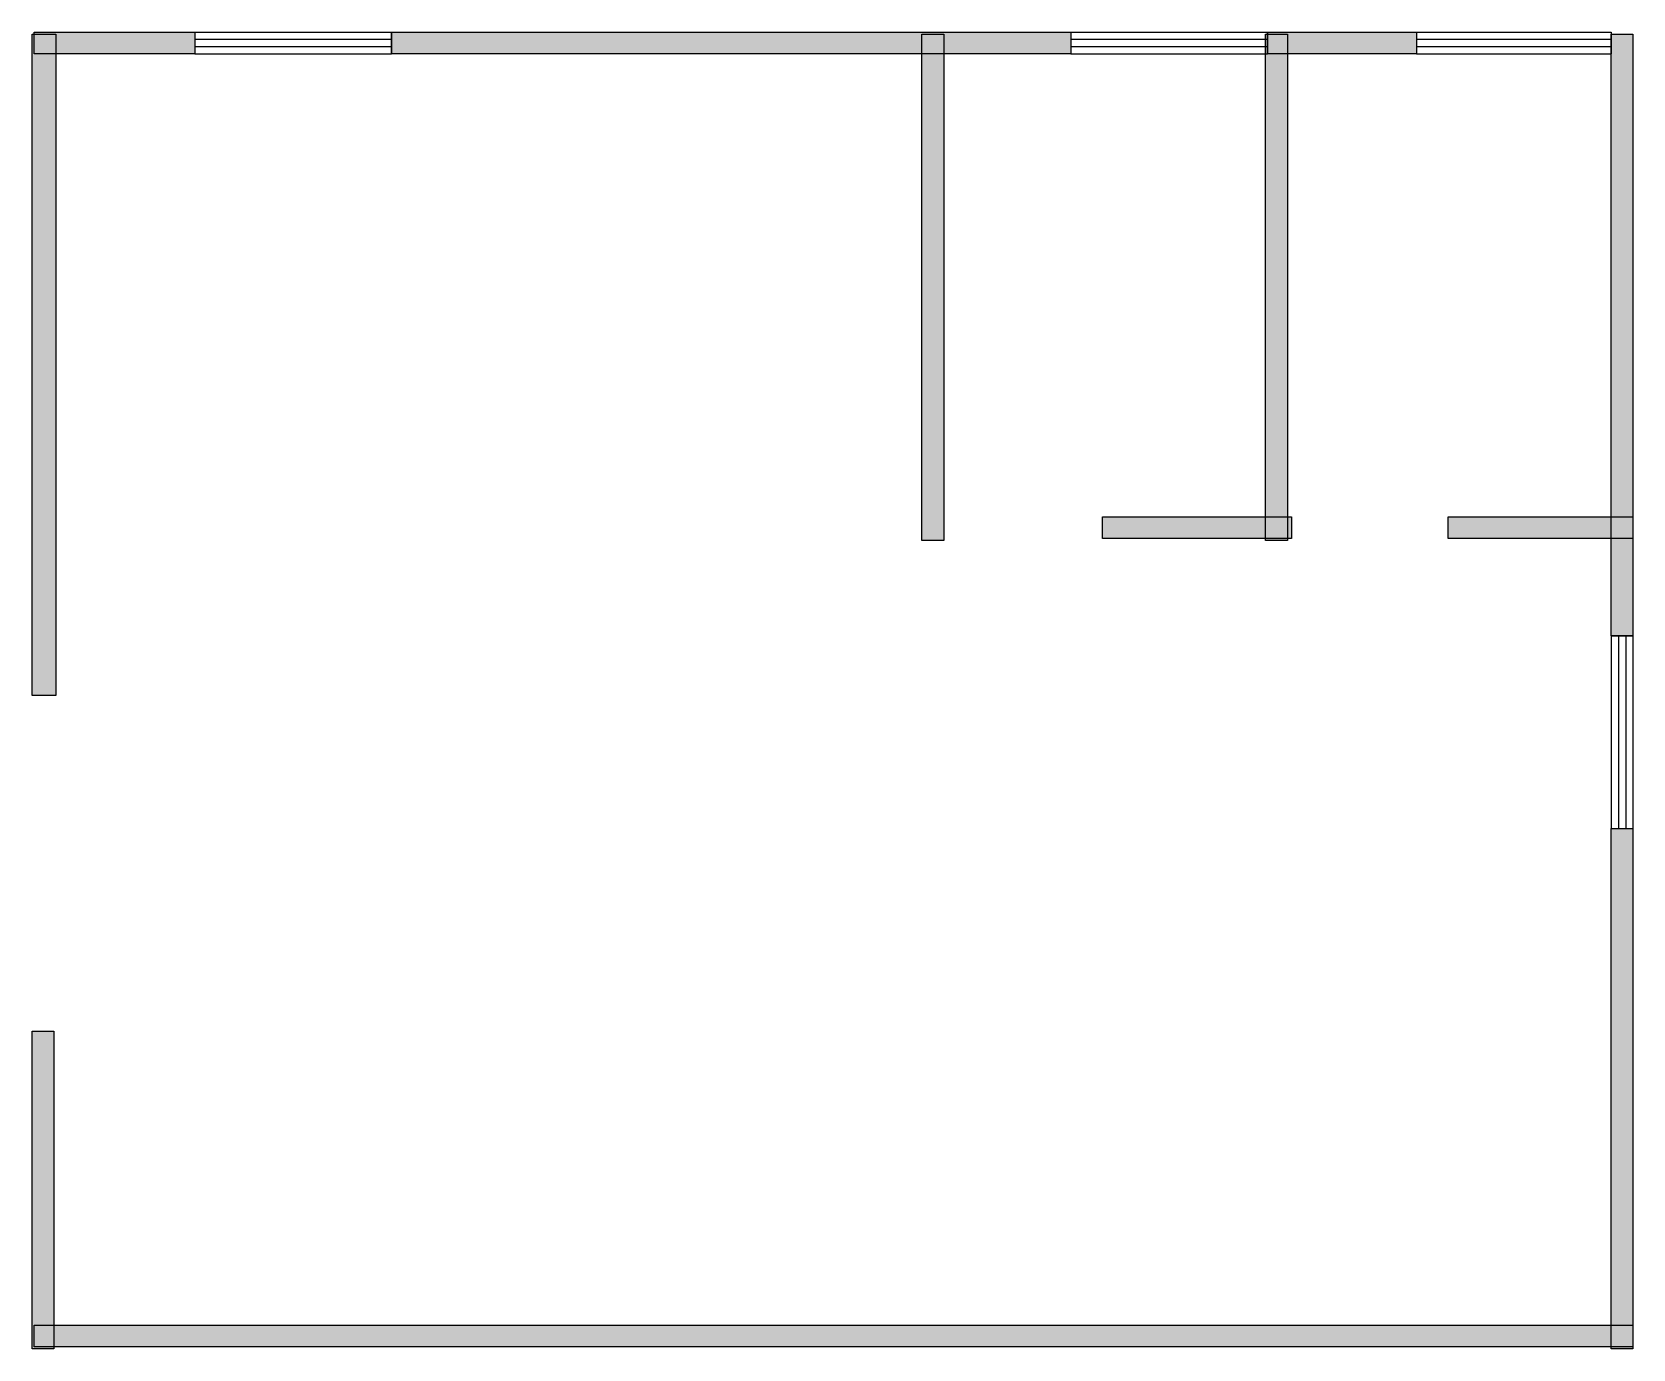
# Model space of a CAD drawing. Header units: millimetres. Extents: x 9 to 7102, y 0 to 5834.
import ezdxf

# ---------------------------------------------------------------- set-up
doc = ezdxf.new("R2010")
doc.units = ezdxf.units.MM
doc.layers.add('WALL', color=7, linetype='Continuous')
doc.layers.add('WINDOW', color=5, linetype='Continuous')

msp = doc.modelspace()

# ---------------------------------------------------------------- hatches: boundary and pattern name
at = {"layer": 'WALL'}
h = msp.add_hatch(color=256, dxfattribs=at)
h.dxf.hatch_style = 1
h.paths.add_polyline_path([(8.8, 5825.6), (114.4, 5825.6), (114.4, 2895.2), (8.8, 2895.2)])
h = msp.add_hatch(color=256, dxfattribs=at)
h.dxf.hatch_style = 1
h.paths.add_polyline_path([(17.6, 5834.4), (730.4, 5834.4), (730.4, 5737.6), (17.6, 5737.6)])
h = msp.add_hatch(color=256, dxfattribs=at)
h.dxf.hatch_style = 1
h.paths.add_polyline_path([(1601.6, 5834.4), (4611.2, 5834.4), (4611.2, 5737.6), (1601.6, 5737.6)])
h = msp.add_hatch(color=256, dxfattribs=at)
h.dxf.hatch_style = 1
h.paths.add_polyline_path([(3951.2, 5825.6), (4048, 5825.6), (4048, 3581.6), (3951.2, 3581.6)])
h = msp.add_hatch(color=256, dxfattribs=at)
h.dxf.hatch_style = 1
h.paths.add_polyline_path([(5473.6, 5825.6), (5570.4, 5825.6), (5570.4, 3581.6), (5473.6, 3581.6)])
h = msp.add_hatch(color=256, dxfattribs=at)
h.dxf.hatch_style = 1
h.paths.add_polyline_path([(5482.4, 5834.4), (6142.4, 5834.4), (6142.4, 5737.6), (5482.4, 5737.6)])
h = msp.add_hatch(color=256, dxfattribs=at)
h.dxf.hatch_style = 1
h.paths.add_polyline_path([(7004.8, 5825.6), (7101.6, 5825.6), (7101.6, 3159.2), (7004.8, 3159.2)])
h = msp.add_hatch(color=256, dxfattribs=at)
h.dxf.hatch_style = 1
h.paths.add_polyline_path([(4752, 3687.2), (5588, 3687.2), (5588, 3590.4), (4752, 3590.4)])
h = msp.add_hatch(color=256, dxfattribs=at)
h.dxf.hatch_style = 1
h.paths.add_polyline_path([(6283.2, 3687.2), (7101.6, 3687.2), (7101.6, 3590.4), (6283.2, 3590.4)])
h = msp.add_hatch(color=256, dxfattribs=at)
h.dxf.hatch_style = 1
h.paths.add_polyline_path([(7004.8, 2305.6), (7101.6, 2305.6), (7101.6, 0), (7004.8, 0)])
h = msp.add_hatch(color=256, dxfattribs=at)
h.dxf.hatch_style = 1
h.paths.add_polyline_path([(8.8, 1408), (105.6, 1408), (105.6, 0), (8.8, 0)])
h = msp.add_hatch(color=256, dxfattribs=at)
h.dxf.hatch_style = 1
h.paths.add_polyline_path([(17.6, 105.6), (7101.6, 105.6), (7101.6, 8.8), (17.6, 8.8)])

# ---------------------------------------------------------------- linework, layer by layer
for points in [[(8.8, 5825.6), (114.4, 5825.6), (114.4, 2895.2), (8.8, 2895.2)], [(17.6, 5834.4), (730.4, 5834.4), (730.4, 5737.6), (17.6, 5737.6)], [(1601.6, 5834.4), (4611.2, 5834.4), (4611.2, 5737.6), (1601.6, 5737.6)], [(3951.2, 5825.6), (4048, 5825.6), (4048, 3581.6), (3951.2, 3581.6)], [(5473.6, 5825.6), (5570.4, 5825.6), (5570.4, 3581.6), (5473.6, 3581.6)], [(5482.4, 5834.4), (6142.4, 5834.4), (6142.4, 5737.6), (5482.4, 5737.6)], [(7004.8, 5825.6), (7101.6, 5825.6), (7101.6, 3159.2), (7004.8, 3159.2)], [(4752, 3687.2), (5588, 3687.2), (5588, 3590.4), (4752, 3590.4)], [(6283.2, 3687.2), (7101.6, 3687.2), (7101.6, 3590.4), (6283.2, 3590.4)], [(7004.8, 2305.6), (7101.6, 2305.6), (7101.6, 0), (7004.8, 0)], [(8.8, 1408), (105.6, 1408), (105.6, 0), (8.8, 0)], [(17.6, 105.6), (7101.6, 105.6), (7101.6, 8.8), (17.6, 8.8)]]:
    msp.add_lwpolyline(points, close=True, dxfattribs=at)
at = {"layer": 'WINDOW'}
for p, q in [((730.4, 5834.4), (1601.6, 5834.4)), ((730.4, 5834.4), (730.4, 5737.6)), ((1601.6, 5834.4), (1601.6, 5737.6)), ((4611.2, 5834.4), (5482.4, 5834.4)), ((4611.2, 5834.4), (4611.2, 5737.6)), ((5482.4, 5834.4), (5482.4, 5737.6)), ((6142.4, 5834.4), (7004.8, 5834.4)), ((6142.4, 5834.4), (6142.4, 5737.6)), ((7004.8, 5834.4), (7004.8, 5737.6)), ((730.4, 5802.1), (1601.6, 5802.1)), ((730.4, 5769.9), (1601.6, 5769.9)), ((4611.2, 5802.1), (5482.4, 5802.1)), ((4611.2, 5769.9), (5482.4, 5769.9)), ((6142.4, 5802.1), (7004.8, 5802.1)), ((6142.4, 5769.9), (7004.8, 5769.9)), ((730.4, 5737.6), (1601.6, 5737.6)), ((4611.2, 5737.6), (5482.4, 5737.6)), ((6142.4, 5737.6), (7004.8, 5737.6)), ((7004.8, 3159.2), (7004.8, 2305.6)), ((7004.8, 3159.2), (7101.6, 3159.2)), ((7037.1, 3159.2), (7037.1, 2305.6)), ((7069.3, 3159.2), (7069.3, 2305.6)), ((7101.6, 3159.2), (7101.6, 2305.6)), ((7004.8, 2305.6), (7101.6, 2305.6))]:
    msp.add_line(p, q, dxfattribs=at)

doc.saveas('drawing.dxf')
